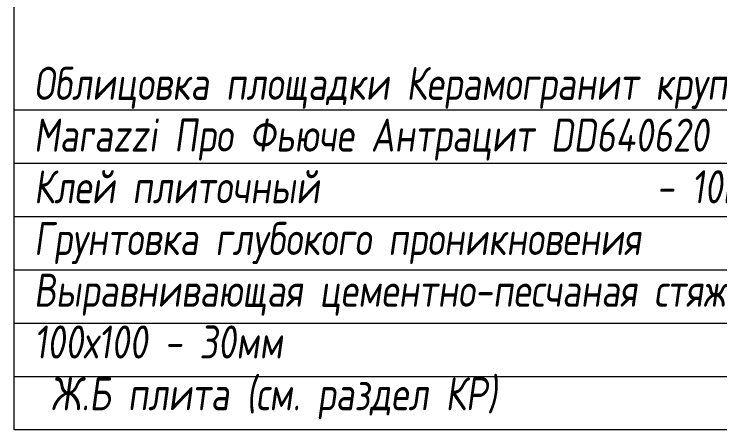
# Model space of a CAD drawing. Header units: millimetres. Extents: x 215300 to 349394, y -116838 to -1602.
# Drawn here: x 258588 to 263884, y -98342 to -95224 of the extents above; entities that cross this region are included whole.
import ezdxf

# ---------------------------------------------------------------- set-up
doc = ezdxf.new("R2010")
doc.units = ezdxf.units.MM
doc.layers.add('АР_Тонкие', color=250, linetype='Continuous', lineweight=5)
doc.styles.add('Архитект', font='isocpeur.ttf', dxfattribs={"width": 0.8, "oblique": 8})

msp = doc.modelspace()

# ---------------------------------------------------------------- linework, layer by layer
at = {"layer": 'АР_Тонкие'}
for p, q in [((258587.582, -95942.457), (268523.34, -95942.457)), ((258587.582, -96342.457), (268523.34, -96342.457)), ((258587.582, -96742.457), (268523.34, -96742.457)), ((258587.582, -97142.457), (268523.34, -97142.457)), ((258587.582, -97542.457), (268523.34, -97542.457)), ((258587.582, -97942.457), (268523.34, -97942.457))]:
    msp.add_line(p, q, dxfattribs=at)
msp.add_lwpolyline([(268523.34, -98342.457), (258587.582, -98342.457), (258587.583, -96072.735), (258587.583, -96072.735), (258587.583, -92446.42)], dxfattribs=at)

# ---------------------------------------------------------------- texts
at = {"layer": 'АР_Тонкие', "insert": (258735.214, -99269.237), "char_height": 248.1875, "width": 9747.53162, "attachment_point": 4, "line_spacing_factor": 0.938, "style": 'Архитект'}
msp.add_mtext('Облицовка площадки Керамогранит крупноформатный 600х600 мм, Kerama Marazzi Про Фьюче Антрацит DD640620 (толщина 9мм)\\PКлей плиточный                    - 10мм\\PГрунтовка глубокого проникновения\\PВыравнивающая цементно-песчаная стяжка М 100, армированная сеткой 100х100 - 30мм                                                                Ж.Б плита (см. раздел КР)\\P\\P\\P\\P\\P\\P\\P\\P\\P\\P\\P                               \\P                ', dxfattribs=at)

doc.saveas('drawing.dxf')
